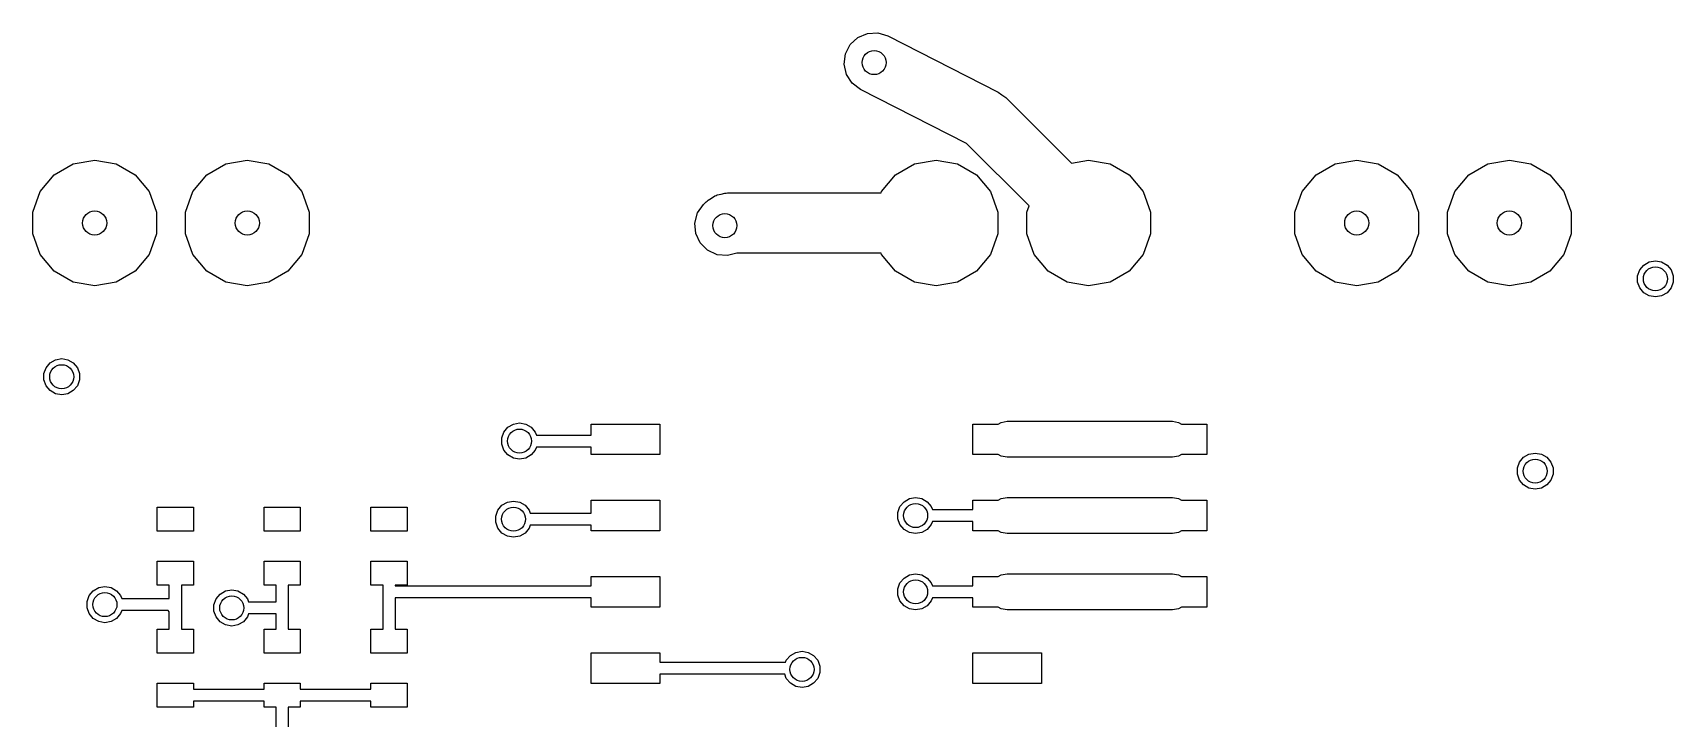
# Model space of a CAD drawing. Extents: x 1.2 to 29.5, y 0 to 30.9.
# Drawn here: x 2.2 to 29.5, y 19.49 to 30.9 of the extents above; entities that cross this region are included whole.
import ezdxf

# ---------------------------------------------------------------- set-up
doc = ezdxf.new("R2010")
doc.units = 0
doc.header["$MEASUREMENT"] = 0
doc.layers.add('BLACK', color=7, linetype='CONTINUOUS')

msp = doc.modelspace()

# ---------------------------------------------------------------- linework, layer by layer
at = {"layer": 'Black'}
for p, q in [((15.9278, 30.8194), (16.0876, 30.8872)), ((16.0876, 30.8872), (16.261, 30.8963)), ((16.261, 30.8963), (16.4271, 30.8455)), ((16.4271, 30.8455), (18.2631, 29.9095)), ((15.7219, 30.5463), (15.8007, 30.701)), ((15.8007, 30.701), (15.9278, 30.8194)), ((15.7007, 30.3739), (15.7219, 30.5463)), ((15.7397, 30.2047), (15.7007, 30.3739)), ((15.8342, 30.0591), (15.7397, 30.2047)), ((15.9729, 29.9545), (15.8342, 30.0591)), ((17.7384, 29.0545), (15.9729, 29.9545)), ((18.2631, 29.9095), (18.3255, 29.8624)), ((18.3255, 29.8624), (18.3896, 29.8176)), ((18.3896, 29.8176), (19.4824, 28.7247)), ((18.7781, 28.0148), (17.7384, 29.0545)), ((2.55804, 28.5308), (2.87246, 28.7123)), ((2.87246, 28.7123), (3.23, 28.7754)), ((3.23, 28.7754), (3.58754, 28.7123)), ((3.58754, 28.7123), (3.90196, 28.5308)), ((5.09804, 28.5308), (5.41246, 28.7123)), ((5.41246, 28.7123), (5.77, 28.7754)), ((5.77, 28.7754), (6.12754, 28.7123)), ((6.12754, 28.7123), (6.44196, 28.5308)), ((16.558, 28.5308), (16.8725, 28.7123)), ((16.8725, 28.7123), (17.23, 28.7754)), ((17.23, 28.7754), (17.5875, 28.7123)), ((17.5875, 28.7123), (17.902, 28.5308)), ((19.4824, 28.7247), (19.77, 28.7754)), ((19.77, 28.7754), (20.1275, 28.7123)), ((20.1275, 28.7123), (20.442, 28.5308)), ((23.558, 28.5308), (23.8725, 28.7123)), ((23.8725, 28.7123), (24.23, 28.7754)), ((24.23, 28.7754), (24.5875, 28.7123)), ((24.5875, 28.7123), (24.902, 28.5308)), ((26.098, 28.5308), (26.4125, 28.7123)), ((26.4125, 28.7123), (26.77, 28.7754)), ((26.77, 28.7754), (27.1275, 28.7123)), ((27.1275, 28.7123), (27.442, 28.5308)), ((2.32468, 28.2527), (2.55804, 28.5308)), ((3.90196, 28.5308), (4.13532, 28.2527)), ((4.86468, 28.2527), (5.09804, 28.5308)), ((6.44196, 28.5308), (6.67532, 28.2527)), ((16.3247, 28.2527), (16.558, 28.5308)), ((17.902, 28.5308), (18.1353, 28.2527)), ((20.442, 28.5308), (20.6753, 28.2527)), ((23.3247, 28.2527), (23.558, 28.5308)), ((24.902, 28.5308), (25.1353, 28.2527)), ((25.8647, 28.2527), (26.098, 28.5308)), ((27.442, 28.5308), (27.6753, 28.2527)), ((2.2005, 27.9115), (2.32468, 28.2527)), ((4.13532, 28.2527), (4.2595, 27.9115)), ((4.7405, 27.9115), (4.86468, 28.2527)), ((6.67532, 28.2527), (6.7995, 27.9115)), ((13.4386, 28.113), (13.4952, 28.1457)), ((13.4952, 28.1457), (13.5487, 28.1832)), ((13.5487, 28.1832), (13.5699, 28.1888)), ((13.5699, 28.1888), (13.589, 28.1998)), ((13.589, 28.1998), (13.6533, 28.2112)), ((13.6533, 28.2112), (13.7164, 28.2281)), ((13.7164, 28.2281), (13.7383, 28.2262)), ((13.7383, 28.2262), (13.76, 28.23)), ((13.76, 28.23), (16.3164, 28.23)), ((16.3164, 28.23), (16.3247, 28.2527)), ((18.1353, 28.2527), (18.2595, 27.9115)), ((20.6753, 28.2527), (20.7995, 27.9115)), ((23.2005, 27.9115), (23.3247, 28.2527)), ((25.1353, 28.2527), (25.2595, 27.9115)), ((25.7405, 27.9115), (25.8647, 28.2527)), ((27.6753, 28.2527), (27.7995, 27.9115)), ((2.2005, 27.5485), (2.2005, 27.9115)), ((4.2595, 27.9115), (4.2595, 27.5485)), ((4.7405, 27.5485), (4.7405, 27.9115)), ((6.7995, 27.9115), (6.7995, 27.5485)), ((13.2179, 27.7296), (13.2628, 27.8973)), ((13.2628, 27.8973), (13.3624, 28.0396)), ((13.3624, 28.0396), (13.4064, 28.0836)), ((13.4064, 28.0836), (13.4245, 28.0962)), ((13.4245, 28.0962), (13.4386, 28.113)), ((18.2595, 27.9115), (18.2595, 27.5485)), ((18.7405, 27.9115), (18.7781, 28.0148)), ((18.7405, 27.5485), (18.7405, 27.9115)), ((20.7995, 27.9115), (20.7995, 27.5485)), ((23.2005, 27.5485), (23.2005, 27.9115)), ((25.2595, 27.9115), (25.2595, 27.5485)), ((25.7405, 27.5485), (25.7405, 27.9115)), ((27.7995, 27.9115), (27.7995, 27.5485)), ((13.233, 27.5566), (13.2179, 27.7296)), ((2.32468, 27.2073), (2.2005, 27.5485)), ((4.2595, 27.5485), (4.13532, 27.2073)), ((4.86468, 27.2073), (4.7405, 27.5485)), ((6.7995, 27.5485), (6.67532, 27.2073)), ((13.3064, 27.3992), (13.233, 27.5566)), ((13.4292, 27.2764), (13.3064, 27.3992)), ((18.2595, 27.5485), (18.1353, 27.2073)), ((18.8647, 27.2073), (18.7405, 27.5485)), ((20.7995, 27.5485), (20.6753, 27.2073)), ((23.3247, 27.2073), (23.2005, 27.5485)), ((25.2595, 27.5485), (25.1353, 27.2073)), ((25.8647, 27.2073), (25.7405, 27.5485)), ((27.7995, 27.5485), (27.6753, 27.2073)), ((2.55804, 26.9292), (2.32468, 27.2073)), ((4.13532, 27.2073), (3.90196, 26.9292)), ((5.09804, 26.9292), (4.86468, 27.2073)), ((6.67532, 27.2073), (6.44196, 26.9292)), ((13.5866, 27.203), (13.4292, 27.2764)), ((13.7596, 27.1879), (13.5866, 27.203)), ((13.9167, 27.23), (13.7596, 27.1879)), ((16.3164, 27.23), (13.9167, 27.23)), ((16.3247, 27.2073), (16.3164, 27.23)), ((16.558, 26.9292), (16.3247, 27.2073)), ((18.1353, 27.2073), (17.902, 26.9292)), ((19.098, 26.9292), (18.8647, 27.2073)), ((20.6753, 27.2073), (20.442, 26.9292)), ((23.558, 26.9292), (23.3247, 27.2073)), ((25.1353, 27.2073), (24.902, 26.9292)), ((26.098, 26.9292), (25.8647, 27.2073)), ((27.6753, 27.2073), (27.442, 26.9292)), ((28.9392, 26.9506), (29.0064, 27.0307)), ((29.0064, 27.0307), (29.097, 27.083)), ((29.097, 27.083), (29.2, 27.1011)), ((29.2, 27.1011), (29.303, 27.083)), ((29.303, 27.083), (29.3936, 27.0307)), ((29.3936, 27.0307), (29.4608, 26.9506)), ((2.87246, 26.7477), (2.55804, 26.9292)), ((3.90196, 26.9292), (3.58754, 26.7477)), ((5.41246, 26.7477), (5.09804, 26.9292)), ((6.44196, 26.9292), (6.12754, 26.7477)), ((16.8725, 26.7477), (16.558, 26.9292)), ((17.902, 26.9292), (17.5875, 26.7477)), ((19.4125, 26.7477), (19.098, 26.9292)), ((20.442, 26.9292), (20.1275, 26.7477)), ((23.8725, 26.7477), (23.558, 26.9292)), ((24.902, 26.9292), (24.5875, 26.7477)), ((26.4125, 26.7477), (26.098, 26.9292)), ((27.442, 26.9292), (27.1275, 26.7477)), ((28.9034, 26.8523), (28.9392, 26.9506)), ((28.9034, 26.7477), (28.9034, 26.8523)), ((29.4608, 26.9506), (29.4966, 26.8523)), ((29.4966, 26.8523), (29.4966, 26.7477)), ((3.23, 26.6846), (2.87246, 26.7477)), ((3.58754, 26.7477), (3.23, 26.6846)), ((5.77, 26.6846), (5.41246, 26.7477)), ((6.12754, 26.7477), (5.77, 26.6846)), ((17.23, 26.6846), (16.8725, 26.7477)), ((17.5875, 26.7477), (17.23, 26.6846)), ((19.77, 26.6846), (19.4125, 26.7477)), ((20.1275, 26.7477), (19.77, 26.6846)), ((24.23, 26.6846), (23.8725, 26.7477)), ((24.5875, 26.7477), (24.23, 26.6846)), ((26.77, 26.6846), (26.4125, 26.7477)), ((27.1275, 26.7477), (26.77, 26.6846)), ((28.9392, 26.6494), (28.9034, 26.7477)), ((29.0064, 26.5693), (28.9392, 26.6494)), ((29.097, 26.517), (29.0064, 26.5693)), ((29.2, 26.4989), (29.097, 26.517)), ((29.303, 26.517), (29.2, 26.4989)), ((29.3936, 26.5693), (29.303, 26.517)), ((29.4608, 26.6494), (29.3936, 26.5693)), ((29.4966, 26.7477), (29.4608, 26.6494)), ((2.42028, 25.322), (2.48751, 25.4021)), ((2.48751, 25.4021), (2.57809, 25.4544)), ((2.57809, 25.4544), (2.68108, 25.4726)), ((2.68108, 25.4726), (2.78408, 25.4544)), ((2.78408, 25.4544), (2.87466, 25.4021)), ((2.87466, 25.4021), (2.94189, 25.322)), ((2.38451, 25.2237), (2.42028, 25.322)), ((2.38451, 25.1191), (2.38451, 25.2237)), ((2.42028, 25.0209), (2.38451, 25.1191)), ((2.94189, 25.322), (2.97766, 25.2237)), ((2.97766, 25.1191), (2.94189, 25.0209)), ((2.97766, 25.2237), (2.97766, 25.1191)), ((2.48751, 24.9407), (2.42028, 25.0209)), ((2.57809, 24.8884), (2.48751, 24.9407)), ((2.68108, 24.8703), (2.57809, 24.8884)), ((2.78408, 24.8884), (2.68108, 24.8703)), ((2.87466, 24.9407), (2.78408, 24.8884)), ((2.94189, 25.0209), (2.87466, 24.9407)), ((10.0392, 24.2506), (10.1064, 24.3307)), ((10.1064, 24.3307), (10.197, 24.383)), ((10.197, 24.383), (10.3, 24.4011)), ((10.3, 24.4011), (10.403, 24.383)), ((10.403, 24.383), (10.4936, 24.3307)), ((10.4936, 24.3307), (10.5608, 24.2506)), ((11.4935, 24.2), (11.4935, 24.384)), ((11.4935, 24.384), (12.6365, 24.384)), ((12.6365, 24.384), (12.6365, 23.876)), ((17.8435, 23.876), (17.8435, 24.384)), ((17.8435, 24.384), (18.2641, 24.384)), ((18.2641, 24.384), (18.3124, 24.4119)), ((18.3124, 24.4119), (18.415, 24.43)), ((18.415, 24.43), (21.165, 24.43)), ((21.165, 24.43), (21.2676, 24.4119)), ((21.2676, 24.4119), (21.3159, 24.384)), ((21.3159, 24.384), (21.7365, 24.384)), ((21.7365, 24.384), (21.7365, 23.876)), ((10.0034, 24.1523), (10.0392, 24.2506)), ((10.0034, 24.0477), (10.0034, 24.1523)), ((10.0392, 23.9494), (10.0034, 24.0477)), ((10.5608, 24.2506), (10.5792, 24.2)), ((10.5792, 24.2), (11.4935, 24.2)), ((10.1064, 23.8693), (10.0392, 23.9494)), ((10.197, 23.817), (10.1064, 23.8693)), ((10.3, 23.7989), (10.197, 23.817)), ((10.403, 23.817), (10.3, 23.7989)), ((10.4936, 23.8693), (10.403, 23.817)), ((10.5608, 23.9494), (10.4936, 23.8693)), ((10.5792, 24), (10.5608, 23.9494)), ((11.4935, 24), (10.5792, 24)), ((11.4935, 23.876), (11.4935, 24)), ((12.6365, 23.876), (11.4935, 23.876)), ((18.2641, 23.876), (17.8435, 23.876)), ((18.3124, 23.8481), (18.2641, 23.876)), ((18.415, 23.83), (18.3124, 23.8481)), ((21.165, 23.83), (18.415, 23.83)), ((21.2676, 23.8481), (21.165, 23.83)), ((21.3159, 23.876), (21.2676, 23.8481)), ((21.7365, 23.876), (21.3159, 23.876)), ((26.9034, 23.6523), (26.9392, 23.7506)), ((26.9392, 23.7506), (27.0064, 23.8307)), ((27.0064, 23.8307), (27.097, 23.883)), ((27.097, 23.883), (27.2, 23.9011)), ((27.2, 23.9011), (27.303, 23.883)), ((27.303, 23.883), (27.3936, 23.8307)), ((27.3936, 23.8307), (27.4608, 23.7506)), ((27.4608, 23.7506), (27.4966, 23.6523)), ((26.9034, 23.5477), (26.9034, 23.6523)), ((26.9392, 23.4494), (26.9034, 23.5477)), ((27.4966, 23.5477), (27.4608, 23.4494)), ((27.4966, 23.6523), (27.4966, 23.5477)), ((27.0064, 23.3693), (26.9392, 23.4494)), ((27.097, 23.317), (27.0064, 23.3693)), ((27.2, 23.2989), (27.097, 23.317)), ((27.303, 23.317), (27.2, 23.2989)), ((27.3936, 23.3693), (27.303, 23.317)), ((27.4608, 23.4494), (27.3936, 23.3693)), ((4.272, 22.602), (4.272, 23.002)), ((4.272, 23.002), (4.872, 23.002)), ((4.872, 23.002), (4.872, 22.602)), ((6.05, 22.602), (6.05, 23.002)), ((6.05, 23.002), (6.65, 23.002)), ((6.65, 23.002), (6.65, 22.602)), ((7.828, 22.602), (7.828, 23.002)), ((7.828, 23.002), (8.428, 23.002)), ((8.428, 23.002), (8.428, 22.602)), ((9.90343, 22.8523), (9.9392, 22.9506)), ((9.9392, 22.9506), (10.0064, 23.0307)), ((10.0064, 23.0307), (10.097, 23.083)), ((10.097, 23.083), (10.2, 23.1011)), ((10.2, 23.1011), (10.303, 23.083)), ((10.303, 23.083), (10.3936, 23.0307)), ((10.3936, 23.0307), (10.4608, 22.9506)), ((10.4608, 22.9506), (10.4792, 22.9)), ((11.4935, 22.9), (11.4935, 23.114)), ((11.4935, 23.114), (12.6365, 23.114)), ((12.6365, 23.114), (12.6365, 22.606)), ((16.5944, 22.9123), (16.6302, 23.0106)), ((16.6302, 23.0106), (16.6974, 23.0907)), ((16.6974, 23.0907), (16.788, 23.143)), ((16.788, 23.143), (16.891, 23.1611)), ((16.891, 23.1611), (16.994, 23.143)), ((16.994, 23.143), (17.0846, 23.0907)), ((17.0846, 23.0907), (17.1518, 23.0106)), ((17.1518, 23.0106), (17.1702, 22.96)), ((17.1702, 22.96), (17.8435, 22.96)), ((17.8435, 22.96), (17.8435, 23.114)), ((17.8435, 23.114), (18.2641, 23.114)), ((18.2641, 23.114), (18.3124, 23.1419)), ((18.3124, 23.1419), (18.415, 23.16)), ((18.415, 23.16), (21.165, 23.16)), ((21.165, 23.16), (21.2676, 23.1419)), ((21.2676, 23.1419), (21.3159, 23.114)), ((21.3159, 23.114), (21.7365, 23.114)), ((21.7365, 23.114), (21.7365, 22.606)), ((9.90343, 22.7477), (9.90343, 22.8523)), ((9.9392, 22.6494), (9.90343, 22.7477)), ((10.4792, 22.7), (10.4608, 22.6494)), ((10.4792, 22.9), (11.4935, 22.9)), ((11.4935, 22.7), (10.4792, 22.7)), ((11.4935, 22.606), (11.4935, 22.7)), ((16.5944, 22.8077), (16.5944, 22.9123)), ((16.6302, 22.7094), (16.5944, 22.8077)), ((16.6974, 22.6293), (16.6302, 22.7094)), ((17.1518, 22.7094), (17.0846, 22.6293)), ((17.1702, 22.76), (17.1518, 22.7094)), ((17.8435, 22.76), (17.1702, 22.76)), ((17.8435, 22.606), (17.8435, 22.76)), ((4.872, 22.602), (4.272, 22.602)), ((6.65, 22.602), (6.05, 22.602)), ((8.428, 22.602), (7.828, 22.602)), ((10.0064, 22.5693), (9.9392, 22.6494)), ((10.097, 22.517), (10.0064, 22.5693)), ((10.2, 22.4989), (10.097, 22.517)), ((10.303, 22.517), (10.2, 22.4989)), ((10.3936, 22.5693), (10.303, 22.517)), ((10.4608, 22.6494), (10.3936, 22.5693)), ((12.6365, 22.606), (11.4935, 22.606)), ((16.788, 22.577), (16.6974, 22.6293)), ((16.891, 22.5589), (16.788, 22.577)), ((16.994, 22.577), (16.891, 22.5589)), ((17.0846, 22.6293), (16.994, 22.577)), ((18.2641, 22.606), (17.8435, 22.606)), ((18.3124, 22.5781), (18.2641, 22.606)), ((18.415, 22.56), (18.3124, 22.5781)), ((21.165, 22.56), (18.415, 22.56)), ((21.2676, 22.5781), (21.165, 22.56)), ((21.3159, 22.606), (21.2676, 22.5781)), ((21.7365, 22.606), (21.3159, 22.606)), ((4.272, 21.702), (4.272, 22.102)), ((4.272, 22.102), (4.872, 22.102)), ((4.872, 22.102), (4.872, 21.702)), ((6.05, 21.702), (6.05, 22.102)), ((6.05, 22.102), (6.65, 22.102)), ((6.65, 22.102), (6.65, 21.702)), ((7.828, 21.702), (7.828, 22.102)), ((7.828, 22.102), (8.428, 22.102)), ((8.428, 22.102), (8.428, 21.702)), ((11.4935, 21.69), (11.4935, 21.844)), ((11.4935, 21.844), (12.6365, 21.844)), ((12.6365, 21.844), (12.6365, 21.336)), ((16.6974, 21.8207), (16.788, 21.873)), ((16.788, 21.873), (16.891, 21.8911)), ((16.891, 21.8911), (16.994, 21.873)), ((16.994, 21.873), (17.0846, 21.8207)), ((17.8435, 21.69), (17.8435, 21.844)), ((17.8435, 21.844), (18.2641, 21.844)), ((18.2641, 21.844), (18.3124, 21.8719)), ((18.3124, 21.8719), (18.415, 21.89)), ((18.415, 21.89), (21.165, 21.89)), ((21.165, 21.89), (21.2676, 21.8719)), ((21.2676, 21.8719), (21.3159, 21.844)), ((21.3159, 21.844), (21.7365, 21.844)), ((21.7365, 21.844), (21.7365, 21.336)), ((3.1392, 21.5286), (3.20643, 21.6087)), ((3.20643, 21.6087), (3.297, 21.661)), ((3.297, 21.661), (3.4, 21.6792)), ((3.4, 21.6792), (3.503, 21.661)), ((3.503, 21.661), (3.59357, 21.6087)), ((3.59357, 21.6087), (3.6608, 21.5286)), ((4.472, 21.702), (4.272, 21.702)), ((4.472, 21.478), (4.472, 21.702)), ((4.872, 21.702), (4.672, 21.702)), ((4.672, 21.702), (4.672, 21.3)), ((5.31743, 21.5533), (5.40801, 21.6056)), ((5.40801, 21.6056), (5.51101, 21.6238)), ((5.51101, 21.6238), (5.61401, 21.6056)), ((5.61401, 21.6056), (5.70458, 21.5533)), ((6.25, 21.702), (6.05, 21.702)), ((6.25, 21.4226), (6.25, 21.702)), ((6.65, 21.702), (6.45, 21.702)), ((6.45, 21.702), (6.45, 21.3)), ((8.028, 21.702), (7.828, 21.702)), ((8.028, 21.6), (8.028, 21.702)), ((8.028, 20.97), (8.028, 21.6)), ((8.428, 21.702), (8.228, 21.702)), ((8.228, 21.702), (8.228, 21.69)), ((8.228, 21.69), (11.4935, 21.69)), ((16.5944, 21.6423), (16.6302, 21.7406)), ((16.5944, 21.5377), (16.5944, 21.6423)), ((16.6302, 21.7406), (16.6974, 21.8207)), ((17.0846, 21.8207), (17.1518, 21.7406)), ((17.1518, 21.7406), (17.1702, 21.69)), ((17.1702, 21.69), (17.8435, 21.69)), ((3.10343, 21.4303), (3.1392, 21.5286)), ((3.10343, 21.3257), (3.10343, 21.4303)), ((3.1392, 21.2274), (3.10343, 21.3257)), ((3.6608, 21.5286), (3.67921, 21.478)), ((3.67921, 21.478), (3.82426, 21.478)), ((3.82426, 21.478), (4.472, 21.478)), ((4.672, 21.3), (4.672, 20.97)), ((5.21444, 21.3749), (5.25021, 21.4732)), ((5.21444, 21.2703), (5.21444, 21.3749)), ((5.25021, 21.4732), (5.31743, 21.5533)), ((5.70458, 21.5533), (5.77181, 21.4732)), ((5.77181, 21.4732), (5.79021, 21.4226)), ((5.79021, 21.4226), (5.93527, 21.4226)), ((5.93527, 21.4226), (6.25, 21.4226)), ((6.45, 21.3), (6.45, 20.97)), ((11.4935, 21.49), (8.228, 21.49)), ((8.228, 21.49), (8.228, 20.97)), ((11.4935, 21.336), (11.4935, 21.49)), ((12.6365, 21.336), (11.4935, 21.336)), ((16.6302, 21.4394), (16.5944, 21.5377)), ((16.6974, 21.3593), (16.6302, 21.4394)), ((16.788, 21.307), (16.6974, 21.3593)), ((16.891, 21.2889), (16.788, 21.307)), ((16.994, 21.307), (16.891, 21.2889)), ((17.0846, 21.3593), (16.994, 21.307)), ((17.1518, 21.4394), (17.0846, 21.3593)), ((17.1702, 21.49), (17.1518, 21.4394)), ((17.8435, 21.49), (17.1702, 21.49)), ((17.8435, 21.336), (17.8435, 21.49)), ((18.2641, 21.336), (17.8435, 21.336)), ((18.3124, 21.3081), (18.2641, 21.336)), ((18.415, 21.29), (18.3124, 21.3081)), ((21.2676, 21.3081), (21.165, 21.29)), ((21.3159, 21.336), (21.2676, 21.3081)), ((21.7365, 21.336), (21.3159, 21.336)), ((3.20643, 21.1473), (3.1392, 21.2274)), ((3.297, 21.095), (3.20643, 21.1473)), ((3.4, 21.0769), (3.297, 21.095)), ((3.503, 21.095), (3.4, 21.0769)), ((3.59357, 21.1473), (3.503, 21.095)), ((3.6608, 21.2274), (3.59357, 21.1473)), ((3.67921, 21.278), (3.6608, 21.2274)), ((3.82426, 21.278), (3.67921, 21.278)), ((4.45257, 21.278), (3.82426, 21.278)), ((4.472, 21.2586), (4.45257, 21.278)), ((4.472, 20.97), (4.472, 21.2586)), ((5.25021, 21.1721), (5.21444, 21.2703)), ((5.31743, 21.0919), (5.25021, 21.1721)), ((5.40801, 21.0397), (5.31743, 21.0919)), ((5.51101, 21.0215), (5.40801, 21.0397)), ((5.61401, 21.0397), (5.51101, 21.0215)), ((5.70458, 21.0919), (5.61401, 21.0397)), ((5.77181, 21.1721), (5.70458, 21.0919)), ((5.79021, 21.2226), (5.77181, 21.1721)), ((5.93527, 21.2226), (5.79021, 21.2226)), ((6.25, 21.2226), (5.93527, 21.2226)), ((6.25, 20.97), (6.25, 21.2226)), ((21.165, 21.29), (18.415, 21.29)), ((4.272, 20.57), (4.272, 20.97)), ((4.272, 20.97), (4.472, 20.97)), ((4.672, 20.97), (4.872, 20.97)), ((4.872, 20.97), (4.872, 20.57)), ((6.05, 20.57), (6.05, 20.97)), ((6.05, 20.97), (6.25, 20.97)), ((6.45, 20.97), (6.65, 20.97)), ((6.65, 20.97), (6.65, 20.57)), ((7.828, 20.57), (7.828, 20.97)), ((7.828, 20.97), (8.028, 20.97)), ((8.228, 20.97), (8.428, 20.97)), ((8.428, 20.97), (8.428, 20.57)), ((4.872, 20.57), (4.272, 20.57)), ((6.65, 20.57), (6.05, 20.57)), ((8.428, 20.57), (7.828, 20.57)), ((11.4935, 20.066), (11.4935, 20.574)), ((11.4935, 20.574), (12.6365, 20.574)), ((12.6365, 20.574), (12.6365, 20.42)), ((14.7392, 20.4506), (14.8064, 20.5307)), ((14.8064, 20.5307), (14.897, 20.583)), ((14.897, 20.583), (15, 20.6011)), ((15, 20.6011), (15.103, 20.583)), ((15.103, 20.583), (15.1936, 20.5307)), ((15.1936, 20.5307), (15.2608, 20.4506)), ((17.8435, 20.066), (17.8435, 20.574)), ((17.8435, 20.574), (18.9865, 20.574)), ((18.9865, 20.574), (18.9865, 20.066)), ((12.6365, 20.42), (14.7281, 20.42)), ((14.7135, 20.22), (12.6365, 20.22)), ((12.6365, 20.22), (12.6365, 20.066)), ((14.7392, 20.1494), (14.7135, 20.22)), ((14.7281, 20.42), (14.7392, 20.4506)), ((15.2608, 20.4506), (15.2966, 20.3523)), ((15.2966, 20.2477), (15.2608, 20.1494)), ((15.2966, 20.3523), (15.2966, 20.2477)), ((4.272, 19.67), (4.272, 20.07)), ((4.272, 20.07), (4.872, 20.07)), ((4.872, 20.07), (4.872, 19.97)), ((4.872, 19.97), (6.05, 19.97)), ((6.05, 19.97), (6.05, 20.07)), ((6.05, 20.07), (6.65, 20.07)), ((6.65, 20.07), (6.65, 19.97)), ((6.65, 19.97), (7.828, 19.97)), ((7.828, 19.97), (7.828, 20.07)), ((7.828, 20.07), (8.428, 20.07)), ((8.428, 20.07), (8.428, 19.67)), ((12.6365, 20.066), (11.4935, 20.066)), ((14.8064, 20.0693), (14.7392, 20.1494)), ((14.897, 20.017), (14.8064, 20.0693)), ((15, 19.9989), (14.897, 20.017)), ((15.103, 20.017), (15, 19.9989)), ((15.1936, 20.0693), (15.103, 20.017)), ((15.2608, 20.1494), (15.1936, 20.0693)), ((18.9865, 20.066), (17.8435, 20.066)), ((4.872, 19.67), (4.272, 19.67)), ((6.05, 19.77), (4.872, 19.77)), ((4.872, 19.77), (4.872, 19.67)), ((6.05, 19.67), (6.05, 19.77)), ((6.25, 19.67), (6.05, 19.67)), ((6.25, 19.087), (6.25, 19.67)), ((6.65, 19.67), (6.45, 19.67)), ((6.45, 19.67), (6.45, 19.0732)), ((7.828, 19.77), (6.65, 19.77)), ((6.65, 19.77), (6.65, 19.67)), ((7.828, 19.67), (7.828, 19.77)), ((8.428, 19.67), (7.828, 19.67))]:
    msp.add_line(p, q, dxfattribs=at)
for centre in [(16.2, 30.4), (3.23, 27.73), (5.77, 27.73), (13.716, 27.686), (24.23, 27.73), (26.77, 27.73), (29.2, 26.8), (2.68108, 25.1714), (10.3, 24.1), (27.2, 23.6), (10.2, 22.8), (16.891, 22.86), (3.4, 21.378), (16.891, 21.59), (5.51101, 21.3226), (15, 20.3)]:
    msp.add_circle(centre, 0.2, dxfattribs=at)

doc.saveas('drawing.dxf')
